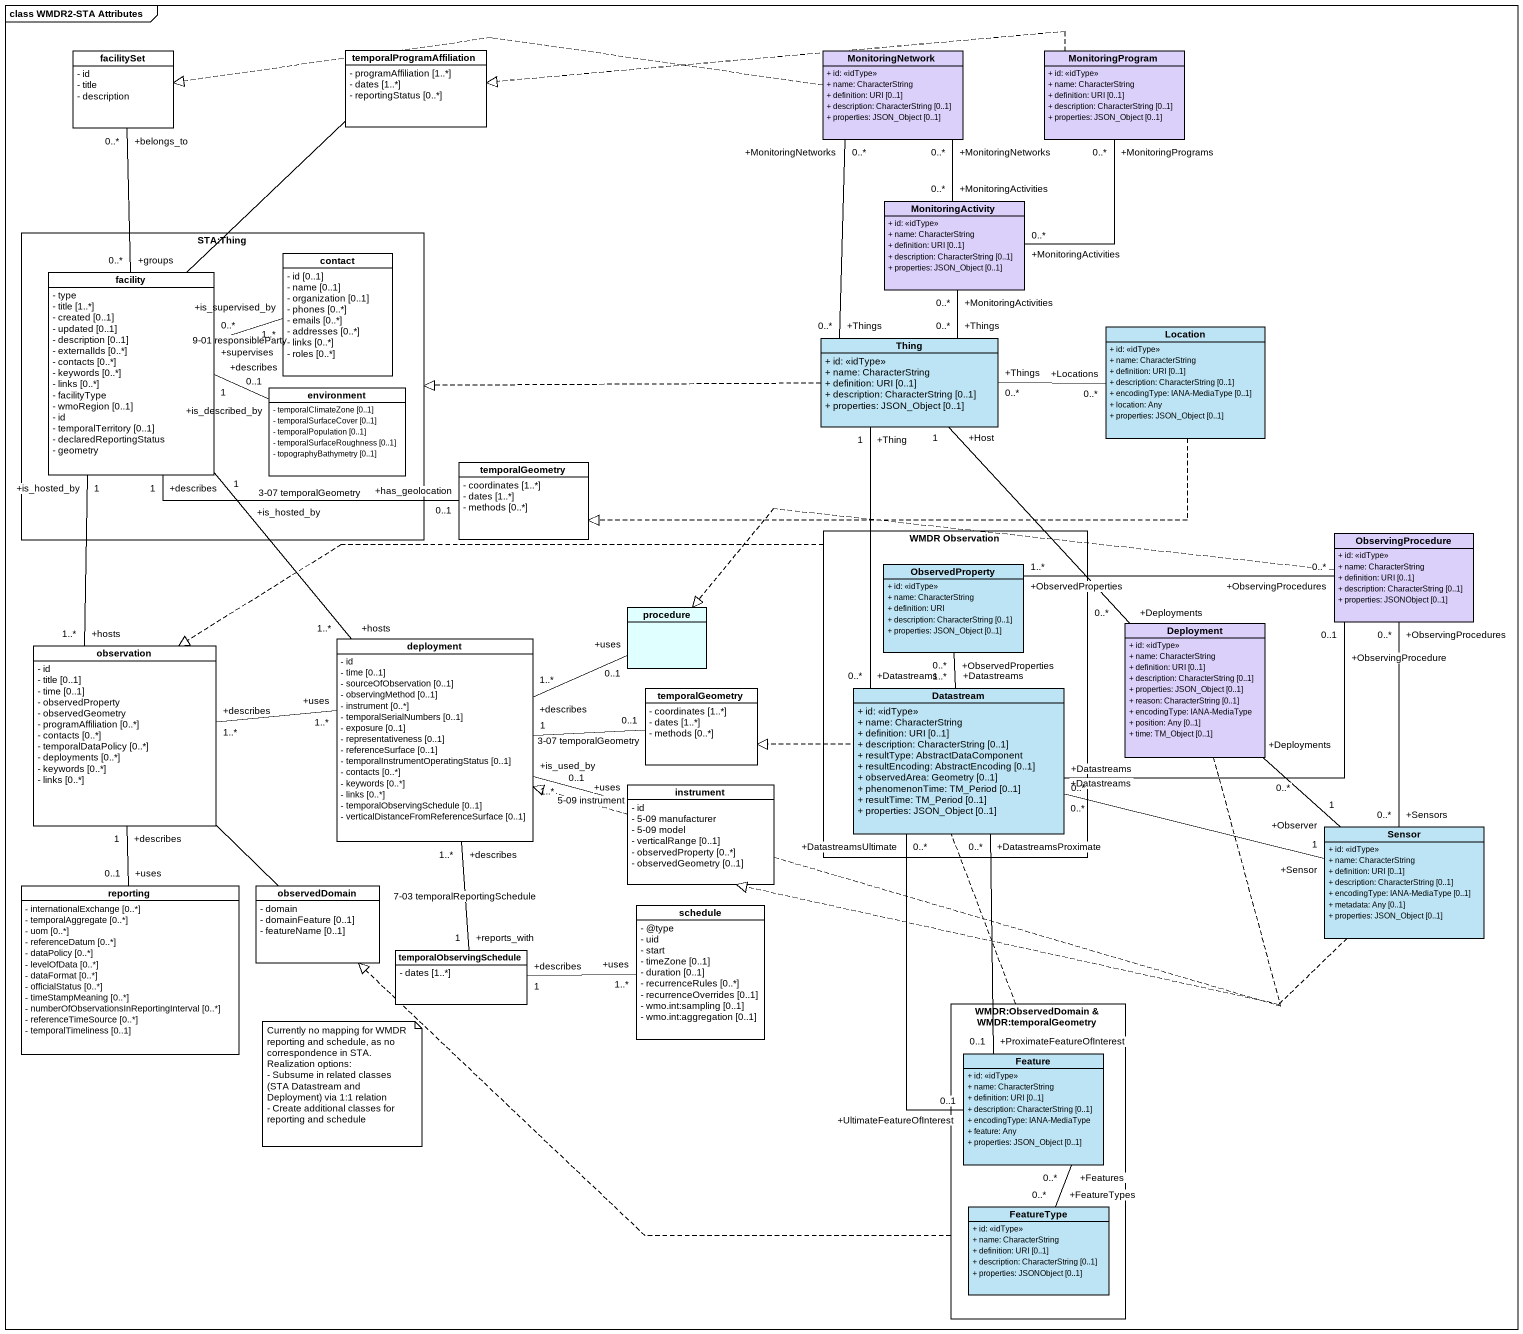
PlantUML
@startuml
mainframe class WMDR2-STA Attributes
hide circle
hide empty members
skinparam classAttributeIconSize 0
class facilitySet {
  - id
  - title
  - description
}
class temporalProgramAffiliation {
  - programAffiliation [1..*]
  - dates [1..*]
  - reportingStatus [0..*]
}
class MonitoringNetwork #DAD0FA {
  + id: <<idType>>
  + name: CharacterString
  + definition: URI [0..1]
  + description: CharacterString [0..1]
  + properties: JSON_Object [0..1]
}
class MonitoringProgram #DAD0FA {
  + id: <<idType>>
  + name: CharacterString
  + definition: URI [0..1]
  + description: CharacterString [0..1]
  + properties: JSON_Object [0..1]
}
class MonitoringActivity #DAD0FA {
  + id: <<idType>>
  + name: CharacterString
  + definition: URI [0..1]
  + description: CharacterString [0..1]
  + properties: JSON_Object [0..1]
}
rectangle "STA:Thing" as STA_Thing {
  class facility {
    - type
    - title [1..*]
    - created [0..1]
    - updated [0..1]
    - description [0..1]
    - externalIds [0..*]
    - contacts [0..*]
    - keywords [0..*]
    - links [0..*]
    - facilityType
    - wmoRegion [0..1]
    - id
    - temporalTerritory [0..1]
    - declaredReportingStatus
    - geometry
  }
  class contact {
    - id [0..1]
    - name [0..1]
    - organization [0..1]
    - phones [0..*]
    - emails [0..*]
    - addresses [0..*]
    - links [0..*]
    - roles [0..*]
  }
  class environment {
    - temporalClimateZone [0..1]
    - temporalSurfaceCover [0..1]
    - temporalPopulation [0..1]
    - temporalSurfaceRoughness [0..1]
    - topographyBathymetry [0..1]
  }
}
class Thing #BDE4F4 {
  + id: <<idType>>
  + name: CharacterString
  + definition: URI [0..1]
  + description: CharacterString [0..1]
  + properties: JSON_Object [0..1]
}
class Location #BDE4F4 {
  + id: <<idType>>
  + name: CharacterString
  + definition: URI [0..1]
  + description: CharacterString [0..1]
  + encodingType: IANA-MediaType [0..1]
  + location: Any
  + properties: JSON_Object [0..1]
}
class temporalGeometry {
  - coordinates [1..*]
  - dates [1..*]
  - methods [0..*]
}
rectangle "WMDR Observation" as WMDR_Observation {
  class ObservedProperty #BDE4F4 {
    + id: <<idType>>
    + name: CharacterString
    + definition: URI
    + description: CharacterString [0..1]
    + properties: JSON_Object [0..1]
  }
  class Datastream #BDE4F4 {
    + id: <<idType>>
    + name: CharacterString
    + definition: URI [0..1]
    + description: CharacterString [0..1]
    + resultType: AbstractDataComponent
    + resultEncoding: AbstractEncoding [0..1]
    + observedArea: Geometry [0..1]
    + phenomenonTime: TM_Period [0..1]
    + resultTime: TM_Period [0..1]
    + properties: JSON_Object [0..1]
  }
}
class ObservingProcedure #DAD0FA {
  + id: <<idType>>
  + name: CharacterString
  + definition: URI [0..1]
  + description: CharacterString [0..1]
  + properties: JSONObject [0..1]
}
class deployment {
  - id
  - time [0..1]
  - sourceOfObservation [0..1]
  - observingMethod [0..1]
  - instrument [0..*]
  - temporalSerialNumbers [0..1]
  - exposure [0..1]
  - representativeness [0..1]
  - referenceSurface [0..1]
  - temporalInstrumentOperatingStatus [0..1]
  - contacts [0..*]
  - keywords [0..*]
  - links [0..*]
  - temporalObservingSchedule [0..1]
  - verticalDistanceFromReferenceSurface [0..1]
}
class procedure #E0FFFF
class Deployment #DAD0FA {
  + id: <<idType>>
  + name: CharacterString
  + definition: URI [0..1]
  + description: CharacterString [0..1]
  + properties: JSON_Object [0..1]
  + reason: CharacterString [0..1]
  + encodingType: IANA-MediaType
  + position: Any [0..1]
  + time: TM_Object [0..1]
}
class observation {
  - id
  - title [0..1]
  - time [0..1]
  - observedProperty
  - observedGeometry
  - programAffiliation [0..*]
  - contacts [0..*]
  - temporalDataPolicy [0..*]
  - deployments [0..*]
  - keywords [0..*]
  - links [0..*]
}
class "temporalGeometry" as temporalGeometry_2 {
  - coordinates [1..*]
  - dates [1..*]
  - methods [0..*]
}
class instrument {
  - id
  - 5-09 manufacturer
  - 5-09 model
  - verticalRange [0..1]
  - observedProperty [0..*]
  - observedGeometry [0..1]
}
class Sensor #BDE4F4 {
  + id: <<idType>>
  + name: CharacterString
  + definition: URI [0..1]
  + description: CharacterString [0..1]
  + encodingType: IANA-MediaType [0..1]
  + metadata: Any [0..1]
  + properties: JSON_Object [0..1]
}
class reporting {
  - internationalExchange [0..*]
  - temporalAggregate [0..*]
  - uom [0..*]
  - referenceDatum [0..*]
  - dataPolicy [0..*]
  - levelOfData [0..*]
  - dataFormat [0..*]
  - officialStatus [0..*]
  - timeStampMeaning [0..*]
  - numberOfObservationsInReportingInterval [0..*]
  - referenceTimeSource [0..*]
  - temporalTimeliness [0..1]
}
class observedDomain {
  - domain
  - domainFeature [0..1]
  - featureName [0..1]
}
class schedule {
  - @type
  - uid
  - start
  - timeZone [0..1]
  - duration [0..1]
  - recurrenceRules [0..*]
  - recurrenceOverrides [0..1]
  - wmo.int:sampling [0..1]
  - wmo.int:aggregation [0..1]
}
class temporalObservingSchedule {
  - dates [1..*]
}
rectangle "WMDR:ObservedDomain & WMDR:temporalGeometry" as WMDR_ObservedDomain_WMDR {
  class Feature #BDE4F4 {
    + id: <<idType>>
    + name: CharacterString
    + definition: URI [0..1]
    + description: CharacterString [0..1]
    + encodingType: IANA-MediaType
    + feature: Any
    + properties: JSON_Object [0..1]
  }
  class FeatureType #BDE4F4 {
    + id: <<idType>>
    + name: CharacterString
    + definition: URI [0..1]
    + description: CharacterString [0..1]
    + properties: JSONObject [0..1]
  }
}
MonitoringNetwork .left.|> facilitySet
MonitoringProgram .left.|> temporalProgramAffiliation
MonitoringProgram "+MonitoringPrograms\n0..*" -- "+MonitoringActivities\n0..*" MonitoringActivity
MonitoringActivity "+MonitoringActivities\n0..*" -up- "+MonitoringNetworks\n0..*" MonitoringNetwork
facility "+groups\n0..*" -up- "+belongs_to\n0..*" facilitySet
facility -up- temporalProgramAffiliation
facility "+supervises\n0..*" -right- "+is_supervised_by\n1..*" contact : 9-01 responsibleParty
facility "+describes\n1" -right- "+is_described_by\n0..1" environment
facility "+describes\n1" -right- "+has_geolocation\n0..1" temporalGeometry : 3-07 temporalGeometry
facility "+is_hosted_by\n1" -- "+hosts\n1..*" deployment
facility "+is_hosted_by\n1" -- "+hosts\n1..*" observation
Thing "+Things\n0..*" -up- "+MonitoringNetworks\n0..*" MonitoringNetwork
Thing "+Things\n0..*" -up- "+MonitoringActivities\n0..*" MonitoringActivity
Thing .left.|> STA_Thing
Thing "+Things\n0..*" -right- "+Locations\n0..*" Location
Thing "+Thing\n1" -- "+Datastreams\n0..*" Datastream
Location .left.|> temporalGeometry
WMDR_Observation .left.|> observation
ObservingProcedure "+ObservingProcedures\n0..*" -left- "+ObservedProperties\n1..*" ObservedProperty
ObservingProcedure .left.|> procedure
deployment "+describes\n1..*" -right- "+uses\n0..1" procedure
deployment "1" -right- "0..1" temporalGeometry_2 : 3-07 temporalGeometry
deployment "+is_used_by\n1..*" -right- "+uses\n0..1" instrument : 5-09 instrument
deployment "+describes\n1..*" -- "+reports_with\n1" temporalObservingSchedule : 7-03 temporalReportingSchedule
Deployment "+Deployments\n0..*" -up- "+Host\n1" Thing
Deployment .left.|> deployment
Deployment "+Deployments\n0..*" -- "+Observer\n1" Sensor
observation "+describes\n1..*" -right- "+uses\n1..*" deployment
observation "+describes\n1" -- "+uses\n0..1" reporting
observation -- observedDomain
Datastream "+Datastreams\n0..*" -right- "+ObservingProcedure\n0..1" ObservingProcedure
Datastream "+Datastreams\n0..*" -up- "+ObservedProperties\n1..*" ObservedProperty
Datastream "+Datastreams\n0..*" -right- "+Sensor\n1" Sensor
Datastream "+DatastreamsUltimate\n0..*" -- "+UltimateFeatureOfInterest\n0..1" Feature
Datastream "+DatastreamsProximate\n0..*" -- "+ProximateFeatureOfInterest\n0..1" Feature
Sensor "+Sensors\n0..*" -up- "+ObservingProcedures\n0..*" ObservingProcedure
Sensor .left.|> instrument
temporalObservingSchedule "+describes\n1" -right- "+uses\n1..*" schedule
WMDR_ObservedDomain_WMDR .up.|> temporalGeometry_2
WMDR_ObservedDomain_WMDR .left.|> observedDomain
FeatureType "+FeatureTypes\n0..*" -up- "+Features\n0..*" Feature
note as N1
  Currently no mapping for WMDR reporting and schedule, as no correspondence in STA.
  Realization options:
  - Subsume in related classes (STA Datastream and Deployment) via 1:1 relation
  - Create additional classes for reporting and schedule
end note
@enduml
